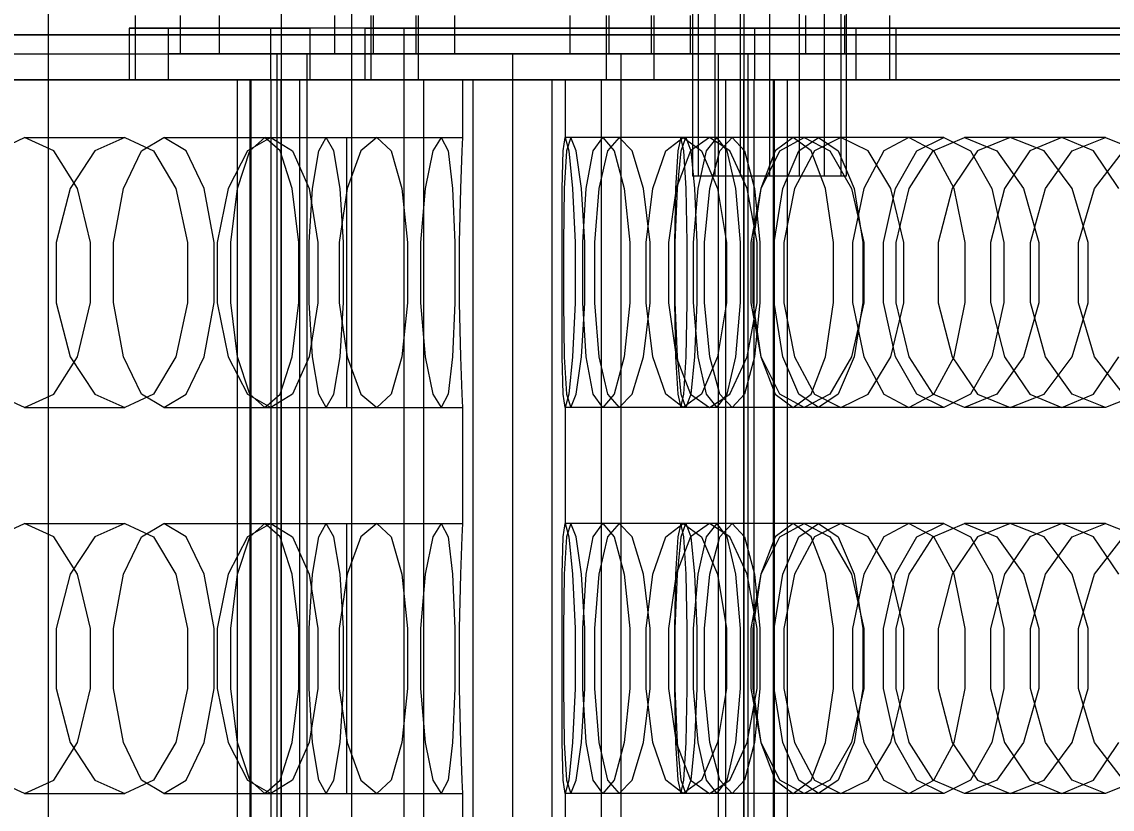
# Model space of a CAD drawing. Header units: millimetres. Extents: x -1970 to 59977, y -50268 to 6837.
# Drawn here: x 25651.9 to 25821.5, y -17913.4 to -17791 of the extents above; entities that cross this region are included whole.
import ezdxf

# ---------------------------------------------------------------- set-up
doc = ezdxf.new("R2010")
doc.units = ezdxf.units.MM
for name, color, linetype, lineweight in [('COTAS_P', 1, 'Continuous', 0), ('superior_briquetadora', 7, 'Continuous', 0), ('superior_C02', 7, 'Continuous', 0), ('superior_C02-briq', 7, 'Continuous', 0), ('superior_C05', 7, 'Continuous', 0)]:
    doc.layers.add(name, color=color, linetype=linetype, lineweight=lineweight)
doc.dimstyles.new('R19_100', dxfattribs={"dimtxt": 250, "dimasz": 150, "dimexe": 150, "dimexo": 80, "dimgap": 100, "dimtad": 1, "dimtih": 1, "dimtoh": 1, "dimdsep": 46, "dimcen": 0.09, "dimadec": 0, "dimazin": 0, "dimtfac": 1, "dimtdec": 4, "dimtofl": 0, "dimtmove": 0, "dimatfit": 3, "dimfxl": 1, "dimtolj": 1, "dimtzin": 0, "dimarcsym": 0})

# ---------------------------------------------------------------- blocks, each defined once
blk = doc.blocks.new('*D25')
at = {"layer": 'COTAS_P', "color": 0, "lineweight": -2, "transparency": 16777216}
for p, q in [((25128.19, -17920), (25128.19, -16950)), ((27628.19, -17920), (27628.19, -16950)), ((25278.19, -17100), (27478.19, -17100))]:
    blk.add_line(p, q, dxfattribs=at)
at = {"layer": 'COTAS_P', "color": 0, "transparency": 16777216}
for points in [[(25278.19, -17075), (25278.19, -17125), (25128.19, -17100)], [(27478.19, -17075), (27478.19, -17125), (27628.19, -17100)]]:
    blk.add_solid(points, dxfattribs=at)
at = {"layer": 'Defpoints', "color": 0, "transparency": 16777216}
for p in [(27628.19, -17100), (25128.19, -18000), (27628.19, -18000)]:
    blk.add_point(p, dxfattribs=at)

msp = doc.modelspace()

# ---------------------------------------------------------------- linework, layer by layer
at = {"layer": 'superior_briquetadora'}
for p, q in [((25756.187, -17715), (25756.187, -17815)), ((25757.1, -17715), (25757.1, -17815)), ((25759.701, -17715), (25759.701, -17815)), ((25763.594, -17715), (25763.594, -17815)), ((25768.187, -17715), (25768.187, -17815)), ((25772.779, -17715), (25772.779, -17815)), ((25776.672, -17715), (25776.672, -17815)), ((25779.273, -17715), (25779.273, -17815)), ((25780.187, -17815), (25780.187, -17715)), ((25669.542, -17792), (25669.542, -17790)), ((25676.542, -17796), (25676.542, -17790)), ((25682.542, -17790), (25682.542, -17796)), ((25700.542, -17796), (25700.542, -17790)), ((25706.187, -17792), (25706.187, -17790)), ((25706.542, -17790), (25706.542, -17796)), ((25713.187, -17796), (25713.187, -17790)), ((25713.542, -17790), (25713.542, -17792)), ((25719.187, -17790), (25719.187, -17796)), ((25737.187, -17796), (25737.187, -17790)), ((25742.831, -17792), (25742.831, -17790)), ((25743.187, -17790), (25743.187, -17796)), ((25749.831, -17796), (25749.831, -17790)), ((25750.187, -17790), (25750.187, -17792)), ((25755.831, -17790), (25755.831, -17796)), ((25773.831, -17796), (25773.831, -17790)), ((25779.831, -17790), (25779.831, -17796)), ((25786.831, -17790), (25786.831, -17792)), ((25668.561, -17792), (25690.547, -17792)), ((25674.689, -17792), (25668.561, -17792)), ((25668.561, -17792), (25668.561, -17800)), ((25713.542, -17792), (25669.542, -17792)), ((25669.542, -17800), (25669.542, -17792)), ((25696.676, -17792), (25674.689, -17792)), ((25674.689, -17800), (25674.689, -17792)), ((25690.547, -17792), (25696.676, -17792)), ((25690.547, -17792), (25690.547, -17800)), ((25696.676, -17792), (25696.676, -17800)), ((25705.205, -17792), (25890.537, -17792)), ((25711.334, -17792), (25705.205, -17792)), ((25705.205, -17792), (25705.205, -17800)), ((25750.187, -17792), (25706.187, -17792)), ((25706.187, -17800), (25706.187, -17792)), ((25896.665, -17792), (25711.334, -17792)), ((25711.334, -17800), (25711.334, -17792)), ((25713.542, -17792), (25713.542, -17800)), ((25786.831, -17792), (25742.831, -17792)), ((25742.831, -17800), (25742.831, -17792)), ((25750.187, -17792), (25750.187, -17800)), ((25765.826, -17792), (25759.697, -17792)), ((25759.697, -17792), (25781.684, -17792)), ((25759.697, -17792), (25759.697, -17800)), ((25787.813, -17792), (25765.826, -17792)), ((25765.826, -17792), (25765.826, -17800)), ((25781.684, -17792), (25787.813, -17792)), ((25781.684, -17800), (25781.684, -17792)), ((25786.831, -17792), (25786.831, -17800)), ((25787.813, -17792), (25787.813, -17800)), ((25928.187, -17793), (25528.187, -17793)), ((25531.187, -17793), (25925.187, -17793)), ((25613.187, -17796), (25843.187, -17796)), ((25613.187, -17796), (25696.187, -17796)), ((25711.334, -17796), (25674.689, -17796)), ((25674.689, -17796), (25691.542, -17796)), ((25674.689, -17800), (25674.689, -17796)), ((25682.542, -17796), (25676.542, -17796)), ((25691.542, -17796), (25728.187, -17796)), ((25691.542, -17796), (25691.542, -17800)), ((25696.187, -17796), (25760.187, -17796)), ((25696.187, -17796), (25696.187, -17800)), ((25706.542, -17796), (25700.542, -17796)), ((25901.808, -17796), (25711.334, -17796)), ((25711.334, -17796), (25728.187, -17796)), ((25711.334, -17800), (25711.334, -17796)), ((25719.187, -17796), (25713.187, -17796)), ((25728.187, -17796), (25932.802, -17796)), ((25728.187, -17796), (25728.187, -17800)), ((25764.831, -17796), (25728.187, -17796)), ((25728.187, -17796), (25745.04, -17796)), ((25743.187, -17796), (25737.187, -17796)), ((25745.04, -17796), (25781.684, -17796)), ((25745.04, -17796), (25745.04, -17800)), ((25755.831, -17796), (25749.831, -17796)), ((25760.187, -17796), (25843.187, -17796)), ((25760.187, -17796), (25760.187, -17800)), ((25781.684, -17796), (25764.831, -17796)), ((25764.831, -17796), (25764.831, -17800)), ((25779.831, -17796), (25773.831, -17796)), ((25781.684, -17800), (25781.684, -17796)), ((25692.187, -17800), (25609.187, -17800)), ((25843.187, -17800), (25613.187, -17800)), ((25613.187, -17800), (25696.187, -17800)), ((25650.131, -17800), (25661.067, -17800)), ((25661.067, -17800), (25671.149, -17800)), ((25690.547, -17800), (25668.561, -17800)), ((25668.561, -17800), (25674.689, -17800)), ((25713.542, -17800), (25669.542, -17800)), ((25671.149, -17800), (25680.35, -17800)), ((25674.689, -17800), (25711.334, -17800)), ((25691.542, -17800), (25674.689, -17800)), ((25674.689, -17800), (25696.676, -17800)), ((25680.35, -17800), (25688.648, -17800)), ((25685.413, -17800), (25722.058, -17800)), ((25685.413, -18160), (25685.413, -17800)), ((25685.413, -17800), (25691.542, -17800)), ((25687.395, -17800), (25714.398, -17800)), ((25687.395, -18160), (25687.395, -17800)), ((25687.395, -17800), (25695.055, -17800)), ((25687.545, -17800), (25711.334, -17800)), ((25687.545, -18160), (25687.545, -17800)), ((25687.545, -17800), (25690.609, -17800)), ((25688.648, -17800), (25696.02, -17800)), ((25696.676, -17800), (25690.547, -17800)), ((25714.398, -17800), (25690.609, -17800)), ((25690.609, -17800), (25690.609, -18160)), ((25728.187, -17800), (25691.542, -17800)), ((25691.542, -17800), (25691.542, -18160)), ((25692.187, -18160), (25692.187, -17800)), ((25692.187, -17800), (25696.187, -17800)), ((25722.058, -17800), (25695.055, -17800)), ((25695.055, -17800), (25695.055, -18160)), ((25696.02, -17800), (25702.448, -17800)), ((25696.187, -17800), (25696.187, -18160)), ((25760.187, -17800), (25696.187, -17800)), ((25702.448, -17800), (25707.915, -17800)), ((25890.537, -17800), (25705.205, -17800)), ((25705.205, -17800), (25711.334, -17800)), ((25750.187, -17800), (25706.187, -17800)), ((25707.915, -17800), (25712.407, -17800)), ((25711.334, -17800), (25901.808, -17800)), ((25711.334, -18160), (25711.334, -17800)), ((25711.334, -17800), (25714.398, -17800)), ((25728.187, -17800), (25711.334, -17800)), ((25711.334, -17800), (25896.665, -17800)), ((25712.407, -17800), (25715.913, -17800)), ((25714.398, -17800), (25909.371, -17800)), ((25714.398, -18160), (25714.398, -17800)), ((25714.398, -17800), (25722.058, -17800)), ((25904.872, -17800), (25714.398, -17800)), ((25715.913, -17800), (25718.424, -17800)), ((25718.424, -17800), (25719.933, -17800)), ((25719.933, -17800), (25720.437, -17800)), ((25720.437, -17800), (25720.437, -17809)), ((25722.058, -17800), (25926.674, -17800)), ((25722.058, -18160), (25722.058, -17800)), ((25722.058, -17800), (25728.187, -17800)), ((25917.032, -17800), (25722.058, -17800)), ((25932.802, -17800), (25728.187, -17800)), ((25728.187, -17800), (25728.187, -18160)), ((25728.187, -17800), (25764.831, -17800)), ((25734.315, -17800), (25728.187, -17800)), ((25745.04, -17800), (25728.187, -17800)), ((25770.96, -17800), (25734.315, -17800)), ((25734.315, -17800), (25734.315, -18160)), ((25734.315, -17800), (25761.318, -17800)), ((25741.975, -17800), (25734.315, -17800)), ((25736.472, -17800), (25735.937, -17800)), ((25735.937, -17800), (25736.409, -17800)), ((25736.409, -17800), (25737.887, -17800)), ((25736.409, -17800), (25736.409, -17809)), ((25738.012, -17800), (25736.472, -17800)), ((25737.887, -17800), (25740.366, -17800)), ((25740.554, -17800), (25738.012, -17800)), ((25740.366, -17800), (25743.841, -17800)), ((25744.091, -17800), (25740.554, -17800)), ((25768.978, -17800), (25741.975, -17800)), ((25741.975, -17800), (25741.975, -18160)), ((25741.975, -17800), (25765.764, -17800)), ((25745.04, -17800), (25741.975, -17800)), ((25786.831, -17800), (25742.831, -17800)), ((25743.841, -17800), (25748.303, -17800)), ((25748.614, -17800), (25744.091, -17800)), ((25768.829, -17800), (25745.04, -17800)), ((25745.04, -17800), (25745.04, -18160)), ((25781.684, -17800), (25745.04, -17800)), ((25748.303, -17800), (25753.74, -17800)), ((25754.112, -17800), (25748.614, -17800)), ((25753.74, -17800), (25760.138, -17800)), ((25760.569, -17800), (25754.112, -17800)), ((25781.684, -17800), (25759.697, -17800)), ((25759.697, -17800), (25765.826, -17800)), ((25760.138, -17800), (25767.481, -17800)), ((25843.187, -17800), (25760.187, -17800)), ((25760.187, -17800), (25760.187, -18160)), ((25764.187, -17800), (25760.187, -17800)), ((25767.971, -17800), (25760.569, -17800)), ((25761.318, -17800), (25761.318, -18160)), ((25768.978, -17800), (25761.318, -17800)), ((25764.187, -18160), (25764.187, -17800)), ((25764.187, -17800), (25847.187, -17800)), ((25764.831, -17800), (25764.831, -18160)), ((25770.96, -17800), (25764.831, -17800)), ((25764.831, -17800), (25781.684, -17800)), ((25765.764, -17800), (25765.764, -18160)), ((25768.829, -17800), (25765.764, -17800)), ((25765.826, -17800), (25787.813, -17800)), ((25767.481, -17800), (25775.75, -17800)), ((25776.297, -17800), (25767.971, -17800)), ((25768.829, -18160), (25768.829, -17800)), ((25768.978, -18160), (25768.978, -17800)), ((25770.96, -18160), (25770.96, -17800)), ((25775.75, -17800), (25784.923, -17800)), ((25785.526, -17800), (25776.297, -17800)), ((25787.813, -17800), (25781.684, -17800)), ((25784.923, -17800), (25794.978, -17800)), ((25795.635, -17800), (25785.526, -17800)), ((25794.978, -17800), (25805.888, -17800)), ((25806.597, -17800), (25795.635, -17800)), ((25805.888, -17800), (25817.625, -17800)), ((25818.385, -17800), (25806.597, -17800)), ((25817.625, -17800), (25830.159, -17800)), ((25830.969, -17800), (25818.385, -17800)), ((25647.741, -17811.08), (25652.297, -17809)), ((25652.297, -17809), (25667.885, -17809)), ((25656.852, -17811.08), (25652.297, -17809)), ((25667.885, -17809), (25663.237, -17811.08)), ((25667.885, -17809), (25672.35, -17811.08)), ((25670.462, -17811.08), (25673.948, -17809)), ((25673.948, -17809), (25690.578, -17809)), ((25677.435, -17811.08), (25673.948, -17809)), ((25690.578, -17809), (25686.993, -17811.08)), ((25687.326, -17811.08), (25689.684, -17809)), ((25689.684, -17809), (25707.071, -17809)), ((25692.043, -17811.08), (25689.684, -17809)), ((25690.578, -17809), (25693.968, -17811.08)), ((25698.046, -17811.08), (25699.235, -17809)), ((25699.235, -17809), (25717.081, -17809)), ((25700.424, -17811.08), (25699.235, -17809)), ((25702.437, -17809), (25720.437, -17809)), ((25702.437, -17811.08), (25702.437, -17809)), ((25707.071, -17809), (25704.61, -17811.08)), ((25707.071, -17809), (25709.327, -17811.08)), ((25717.081, -17809), (25715.786, -17811.08)), ((25717.081, -17809), (25718.165, -17811.08)), ((25720.437, -17809), (25720.331, -17811.08)), ((25736.068, -17811.08), (25736.409, -17809)), ((25754.387, -17809), (25736.409, -17809)), ((25736.409, -17809), (25736.962, -17811.08)), ((25737.249, -17809), (25736.609, -17811.08)), ((25755.188, -17809), (25737.249, -17809)), ((25738.099, -17811.08), (25737.249, -17809)), ((25740.746, -17811.08), (25742.273, -17809)), ((25759.982, -17809), (25742.273, -17809)), ((25742.273, -17809), (25744.008, -17811.08)), ((25744.777, -17809), (25742.957, -17811.08)), ((25762.371, -17809), (25744.777, -17809)), ((25746.804, -17811.08), (25744.777, -17809)), ((25752.053, -17811.08), (25754.74, -17809)), ((25754.387, -17809), (25753.94, -17811.08)), ((25754.834, -17811.08), (25754.387, -17809)), ((25754.444, -17811.08), (25755.188, -17809)), ((25771.877, -17809), (25754.74, -17809)), ((25754.74, -17809), (25757.628, -17811.08)), ((25755.188, -17809), (25755.933, -17811.08)), ((25758.866, -17809), (25755.896, -17811.08)), ((25759.982, -17809), (25758.351, -17811.08)), ((25775.814, -17809), (25758.866, -17809)), ((25762.035, -17811.08), (25758.866, -17809)), ((25761.613, -17811.08), (25759.982, -17809)), ((25760.448, -17811.08), (25762.371, -17809)), ((25762.371, -17809), (25764.295, -17811.08)), ((25771.877, -17809), (25769.09, -17811.08)), ((25769.796, -17811.08), (25773.597, -17809)), ((25774.664, -17811.08), (25771.877, -17809)), ((25772.744, -17811.08), (25775.814, -17809)), ((25789.869, -17809), (25773.597, -17809)), ((25773.597, -17809), (25777.589, -17811.08)), ((25779.274, -17809), (25775.205, -17811.08)), ((25775.814, -17809), (25778.883, -17811.08)), ((25795.285, -17809), (25779.274, -17809)), ((25783.532, -17811.08), (25779.274, -17809)), ((25789.869, -17809), (25785.973, -17811.08)), ((25793.764, -17811.08), (25789.869, -17809)), ((25791.122, -17811.08), (25795.285, -17809)), ((25793.672, -17811.08), (25798.521, -17809)), ((25795.285, -17809), (25799.448, -17811.08)), ((25813.649, -17809), (25798.521, -17809)), ((25798.521, -17809), (25803.548, -17811.08)), ((25805.652, -17809), (25800.553, -17811.08)), ((25820.453, -17809), (25805.652, -17809)), ((25810.925, -17811.08), (25805.652, -17809)), ((25813.649, -17809), (25808.711, -17811.08)), ((25818.586, -17811.08), (25813.649, -17809)), ((25815.267, -17811.08), (25820.453, -17809)), ((25820.453, -17809), (25825.638, -17811.08)), ((25660.506, -17816.907), (25656.852, -17811.08)), ((25663.237, -17811.08), (25659.378, -17816.906)), ((25667.665, -17816.907), (25670.462, -17811.08)), ((25672.35, -17811.08), (25675.797, -17816.906)), ((25680.232, -17816.907), (25677.435, -17811.08)), ((25686.993, -17811.08), (25683.978, -17816.906)), ((25685.435, -17816.907), (25687.326, -17811.08)), ((25693.934, -17816.907), (25692.043, -17811.08)), ((25693.968, -17811.08), (25696.544, -17816.906)), ((25697.092, -17816.907), (25698.046, -17811.08)), ((25701.378, -17816.907), (25700.424, -17811.08)), ((25702.437, -17816.907), (25702.437, -17811.08)), ((25704.61, -17811.08), (25702.49, -17816.906)), ((25709.327, -17811.08), (25710.988, -17816.906)), ((25715.786, -17811.08), (25714.597, -17816.906)), ((25718.165, -17811.08), (25718.883, -17816.906)), ((25720.331, -17811.08), (25720.093, -17816.906)), ((25735.947, -17816.906), (25736.068, -17811.08)), ((25736.609, -17811.08), (25736.249, -17816.906)), ((25736.962, -17811.08), (25737.558, -17816.906)), ((25738.933, -17816.906), (25738.099, -17811.08)), ((25739.672, -17816.906), (25740.746, -17811.08)), ((25742.957, -17811.08), (25741.647, -17816.906)), ((25744.008, -17811.08), (25745.55, -17816.906)), ((25748.579, -17816.906), (25746.804, -17811.08)), ((25750.045, -17816.906), (25752.053, -17811.08)), ((25753.94, -17811.08), (25753.582, -17816.907)), ((25755.896, -17811.08), (25753.658, -17816.906)), ((25753.847, -17816.907), (25754.444, -17811.08)), ((25755.193, -17816.907), (25754.834, -17811.08)), ((25755.933, -17811.08), (25756.53, -17816.907)), ((25758.351, -17811.08), (25757.043, -17816.907)), ((25757.628, -17811.08), (25760.09, -17816.906)), ((25758.905, -17816.907), (25760.448, -17811.08)), ((25762.921, -17816.907), (25761.613, -17811.08)), ((25764.721, -17816.906), (25762.035, -17811.08)), ((25764.295, -17811.08), (25765.838, -17816.907)), ((25769.09, -17811.08), (25766.855, -17816.907)), ((25766.888, -17816.906), (25769.796, -17811.08)), ((25770.282, -17816.907), (25772.744, -17811.08)), ((25775.205, -17811.08), (25772.078, -17816.906)), ((25776.9, -17816.907), (25774.664, -17811.08)), ((25777.589, -17811.08), (25780.927, -17816.906)), ((25778.883, -17811.08), (25781.345, -17816.907)), ((25785.973, -17811.08), (25782.849, -17816.907)), ((25787.081, -17816.906), (25783.532, -17811.08)), ((25787.784, -17816.907), (25791.122, -17811.08)), ((25789.913, -17816.906), (25793.672, -17811.08)), ((25796.888, -17816.907), (25793.764, -17811.08)), ((25800.553, -17811.08), (25796.591, -17816.906)), ((25799.448, -17811.08), (25802.787, -17816.907)), ((25803.548, -17811.08), (25807.707, -17816.906)), ((25808.711, -17811.08), (25804.752, -17816.907)), ((25815.278, -17816.906), (25810.925, -17811.08)), ((25811.109, -17816.907), (25815.267, -17811.08)), ((25822.546, -17816.907), (25818.586, -17811.08)), ((25818.726, -17816.906), (25823.271, -17811.08)), ((25757.1, -17815), (25756.187, -17815)), ((25759.701, -17815), (25757.1, -17815)), ((25763.594, -17815), (25759.701, -17815)), ((25768.187, -17815), (25763.594, -17815)), ((25772.779, -17815), (25768.187, -17815)), ((25776.672, -17815), (25772.779, -17815)), ((25779.273, -17815), (25776.672, -17815)), ((25780.187, -17815), (25779.273, -17815)), ((25659.378, -17816.906), (25657.185, -17825.326)), ((25662.533, -17825.327), (25660.506, -17816.907)), ((25666.114, -17825.327), (25667.665, -17816.907)), ((25675.797, -17816.906), (25677.659, -17825.326)), ((25681.783, -17825.327), (25680.232, -17816.907)), ((25683.978, -17816.906), (25682.25, -17825.326)), ((25684.385, -17825.327), (25685.435, -17816.907)), ((25694.983, -17825.327), (25693.934, -17816.907)), ((25696.544, -17816.906), (25697.919, -17825.326)), ((25696.562, -17825.327), (25697.092, -17816.907)), ((25702.49, -17816.906), (25701.256, -17825.326)), ((25701.907, -17825.327), (25701.378, -17816.907)), ((25702.437, -17825.327), (25702.437, -17816.907)), ((25710.988, -17816.906), (25711.853, -17825.326)), ((25714.597, -17816.906), (25713.878, -17825.326)), ((25718.883, -17816.906), (25719.223, -17825.326)), ((25720.093, -17816.906), (25719.902, -17825.326)), ((25735.938, -17825.326), (25735.947, -17816.906)), ((25736.249, -17816.906), (25736.108, -17825.326)), ((25737.558, -17816.906), (25737.948, -17825.326)), ((25739.455, -17825.326), (25738.933, -17816.906)), ((25739.134, -17825.326), (25739.672, -17816.906)), ((25741.647, -17816.906), (25740.978, -17825.326)), ((25745.55, -17816.906), (25746.464, -17825.326)), ((25749.622, -17825.326), (25748.579, -17816.906)), ((25748.986, -17825.326), (25750.045, -17816.906)), ((25753.658, -17816.906), (25752.472, -17825.326)), ((25753.582, -17816.907), (25753.383, -17825.327)), ((25753.515, -17825.327), (25753.847, -17816.907)), ((25755.392, -17825.327), (25755.193, -17816.907)), ((25757.043, -17816.907), (25756.317, -17825.327)), ((25756.53, -17816.907), (25756.861, -17825.327)), ((25758.049, -17825.327), (25758.905, -17816.907)), ((25760.09, -17816.906), (25761.512, -17825.326)), ((25763.647, -17825.327), (25762.921, -17816.907)), ((25766.267, -17825.326), (25764.721, -17816.906)), ((25765.327, -17825.326), (25766.888, -17816.906)), ((25766.855, -17816.907), (25765.614, -17825.327)), ((25765.838, -17816.907), (25766.694, -17825.327)), ((25768.916, -17825.327), (25770.282, -17816.907)), ((25772.078, -17816.906), (25770.395, -17825.326)), ((25778.14, -17825.327), (25776.9, -17816.907)), ((25780.927, -17816.906), (25782.834, -17825.326)), ((25782.849, -17816.907), (25781.115, -17825.327)), ((25781.345, -17816.907), (25782.711, -17825.327)), ((25785.931, -17825.327), (25787.784, -17816.907)), ((25789.104, -17825.326), (25787.081, -17816.906)), ((25787.876, -17825.326), (25789.913, -17816.906)), ((25796.591, -17816.906), (25794.44, -17825.326)), ((25798.622, -17825.327), (25796.888, -17816.907)), ((25804.752, -17816.907), (25802.554, -17825.327)), ((25802.787, -17816.907), (25804.64, -17825.327)), ((25807.707, -17816.906), (25810.064, -17825.326)), ((25808.801, -17825.327), (25811.109, -17816.907)), ((25817.743, -17825.326), (25815.278, -17816.906)), ((25816.248, -17825.326), (25818.726, -17816.906)), ((25657.185, -17825.326), (25657.185, -17834.674)), ((25662.533, -17834.673), (25662.533, -17825.327)), ((25666.114, -17834.673), (25666.114, -17825.327)), ((25677.659, -17825.326), (25677.659, -17834.674)), ((25681.783, -17834.673), (25681.783, -17825.327)), ((25682.25, -17825.326), (25682.25, -17834.674)), ((25684.385, -17834.673), (25684.385, -17825.327)), ((25694.983, -17834.673), (25694.983, -17825.327)), ((25696.562, -17834.673), (25696.562, -17825.327)), ((25697.919, -17825.326), (25697.919, -17834.674)), ((25701.256, -17825.326), (25701.256, -17834.674)), ((25701.907, -17834.673), (25701.907, -17825.327)), ((25702.437, -17834.673), (25702.437, -17825.327)), ((25711.853, -17825.326), (25711.853, -17834.674)), ((25713.878, -17825.326), (25713.878, -17834.674)), ((25719.223, -17825.326), (25719.223, -17834.674)), ((25719.902, -17825.326), (25719.902, -17834.674)), ((25735.938, -17834.674), (25735.938, -17825.326)), ((25736.108, -17825.326), (25736.108, -17834.674)), ((25737.948, -17825.326), (25737.948, -17834.674)), ((25739.134, -17834.674), (25739.134, -17825.326)), ((25739.455, -17834.674), (25739.455, -17825.326)), ((25740.978, -17825.326), (25740.978, -17834.674)), ((25746.464, -17825.326), (25746.464, -17834.674)), ((25748.986, -17834.674), (25748.986, -17825.326)), ((25749.622, -17834.674), (25749.622, -17825.326)), ((25752.472, -17825.326), (25752.472, -17834.674)), ((25753.383, -17825.327), (25753.383, -17834.673)), ((25753.515, -17834.673), (25753.515, -17825.327)), ((25755.392, -17834.673), (25755.392, -17825.327)), ((25756.317, -17825.327), (25756.317, -17834.673)), ((25756.861, -17825.327), (25756.861, -17834.673)), ((25758.049, -17834.673), (25758.049, -17825.327)), ((25761.512, -17825.326), (25761.512, -17834.674)), ((25763.647, -17834.673), (25763.647, -17825.327)), ((25765.327, -17834.674), (25765.327, -17825.326)), ((25765.614, -17825.327), (25765.614, -17834.673)), ((25766.267, -17834.674), (25766.267, -17825.326)), ((25766.694, -17825.327), (25766.694, -17834.673)), ((25768.916, -17834.673), (25768.916, -17825.327)), ((25770.395, -17825.326), (25770.395, -17834.674)), ((25778.14, -17834.673), (25778.14, -17825.327)), ((25781.115, -17825.327), (25781.115, -17834.673)), ((25782.711, -17825.327), (25782.711, -17834.673)), ((25782.834, -17825.326), (25782.834, -17834.674)), ((25785.931, -17834.673), (25785.931, -17825.327)), ((25787.876, -17834.674), (25787.876, -17825.326)), ((25789.104, -17834.674), (25789.104, -17825.326)), ((25794.44, -17825.326), (25794.44, -17834.674)), ((25798.622, -17834.673), (25798.622, -17825.327)), ((25802.554, -17825.327), (25802.554, -17834.673)), ((25804.64, -17825.327), (25804.64, -17834.673)), ((25808.801, -17834.673), (25808.801, -17825.327)), ((25810.064, -17825.326), (25810.064, -17834.674)), ((25816.248, -17834.674), (25816.248, -17825.326)), ((25817.743, -17834.674), (25817.743, -17825.326)), ((25657.185, -17834.674), (25659.378, -17843.094)), ((25660.506, -17843.093), (25662.533, -17834.673)), ((25667.665, -17843.093), (25666.114, -17834.673)), ((25677.659, -17834.674), (25675.797, -17843.094)), ((25680.232, -17843.093), (25681.783, -17834.673)), ((25682.25, -17834.674), (25683.978, -17843.094)), ((25685.435, -17843.093), (25684.385, -17834.673)), ((25693.934, -17843.093), (25694.983, -17834.673)), ((25697.919, -17834.674), (25696.544, -17843.094)), ((25697.092, -17843.093), (25696.562, -17834.673)), ((25701.256, -17834.674), (25702.49, -17843.094)), ((25701.378, -17843.093), (25701.907, -17834.673)), ((25702.437, -17843.093), (25702.437, -17834.673)), ((25711.853, -17834.674), (25710.988, -17843.094)), ((25713.878, -17834.674), (25714.597, -17843.094)), ((25719.223, -17834.674), (25718.883, -17843.094)), ((25719.902, -17834.674), (25720.093, -17843.094)), ((25735.947, -17843.094), (25735.938, -17834.674)), ((25736.108, -17834.674), (25736.249, -17843.094)), ((25737.948, -17834.674), (25737.558, -17843.094)), ((25738.933, -17843.094), (25739.455, -17834.674)), ((25739.672, -17843.094), (25739.134, -17834.674)), ((25740.978, -17834.674), (25741.647, -17843.094)), ((25746.464, -17834.674), (25745.55, -17843.094)), ((25748.579, -17843.094), (25749.622, -17834.674)), ((25750.045, -17843.094), (25748.986, -17834.674)), ((25752.472, -17834.674), (25753.658, -17843.094)), ((25753.383, -17834.673), (25753.582, -17843.093)), ((25753.847, -17843.093), (25753.515, -17834.673)), ((25755.193, -17843.093), (25755.392, -17834.673)), ((25756.317, -17834.673), (25757.043, -17843.093)), ((25756.861, -17834.673), (25756.53, -17843.093)), ((25758.905, -17843.093), (25758.049, -17834.673)), ((25761.512, -17834.674), (25760.09, -17843.094)), ((25762.921, -17843.093), (25763.647, -17834.673)), ((25764.721, -17843.094), (25766.267, -17834.674)), ((25766.888, -17843.094), (25765.327, -17834.674)), ((25765.614, -17834.673), (25766.855, -17843.093)), ((25766.694, -17834.673), (25765.838, -17843.093)), ((25770.282, -17843.093), (25768.916, -17834.673)), ((25770.395, -17834.674), (25772.078, -17843.094)), ((25776.9, -17843.093), (25778.14, -17834.673)), ((25782.834, -17834.674), (25780.927, -17843.094)), ((25781.115, -17834.673), (25782.849, -17843.093)), ((25782.711, -17834.673), (25781.345, -17843.093)), ((25787.784, -17843.093), (25785.931, -17834.673)), ((25787.081, -17843.094), (25789.104, -17834.674)), ((25789.913, -17843.094), (25787.876, -17834.674)), ((25794.44, -17834.674), (25796.591, -17843.094)), ((25796.888, -17843.093), (25798.622, -17834.673)), ((25802.554, -17834.673), (25804.752, -17843.093)), ((25804.64, -17834.673), (25802.787, -17843.093)), ((25810.064, -17834.674), (25807.707, -17843.094)), ((25811.109, -17843.093), (25808.801, -17834.673)), ((25815.278, -17843.094), (25817.743, -17834.674)), ((25818.726, -17843.094), (25816.248, -17834.674)), ((25656.852, -17848.92), (25660.506, -17843.093)), ((25659.378, -17843.094), (25663.237, -17848.92)), ((25670.462, -17848.92), (25667.665, -17843.093)), ((25675.797, -17843.094), (25672.35, -17848.92)), ((25677.435, -17848.92), (25680.232, -17843.093)), ((25683.978, -17843.094), (25686.993, -17848.92)), ((25687.326, -17848.92), (25685.435, -17843.093)), ((25692.043, -17848.92), (25693.934, -17843.093)), ((25696.544, -17843.094), (25693.968, -17848.92)), ((25698.046, -17848.92), (25697.092, -17843.093)), ((25700.424, -17848.92), (25701.378, -17843.093)), ((25702.437, -17848.92), (25702.437, -17843.093)), ((25702.49, -17843.094), (25704.61, -17848.92)), ((25710.988, -17843.094), (25709.327, -17848.92)), ((25714.597, -17843.094), (25715.786, -17848.92)), ((25718.883, -17843.094), (25718.165, -17848.92)), ((25720.093, -17843.094), (25720.331, -17848.92)), ((25736.068, -17848.92), (25735.947, -17843.094)), ((25736.249, -17843.094), (25736.609, -17848.92)), ((25737.558, -17843.094), (25736.962, -17848.92)), ((25738.099, -17848.92), (25738.933, -17843.094)), ((25740.746, -17848.92), (25739.672, -17843.094)), ((25741.647, -17843.094), (25742.957, -17848.92)), ((25745.55, -17843.094), (25744.008, -17848.92)), ((25746.804, -17848.92), (25748.579, -17843.094)), ((25752.053, -17848.92), (25750.045, -17843.094)), ((25753.582, -17843.093), (25753.94, -17848.92)), ((25753.658, -17843.094), (25755.896, -17848.92)), ((25754.444, -17848.92), (25753.847, -17843.093)), ((25754.834, -17848.92), (25755.193, -17843.093)), ((25756.53, -17843.093), (25755.933, -17848.92)), ((25757.043, -17843.093), (25758.351, -17848.92)), ((25760.09, -17843.094), (25757.628, -17848.92)), ((25760.448, -17848.92), (25758.905, -17843.093)), ((25761.613, -17848.92), (25762.921, -17843.093)), ((25762.035, -17848.92), (25764.721, -17843.094)), ((25765.838, -17843.093), (25764.295, -17848.92)), ((25766.855, -17843.093), (25769.09, -17848.92)), ((25769.796, -17848.92), (25766.888, -17843.094)), ((25772.744, -17848.92), (25770.282, -17843.093)), ((25772.078, -17843.094), (25775.205, -17848.92)), ((25774.664, -17848.92), (25776.9, -17843.093)), ((25780.927, -17843.094), (25777.589, -17848.92)), ((25781.345, -17843.093), (25778.883, -17848.92)), ((25782.849, -17843.093), (25785.973, -17848.92)), ((25783.532, -17848.92), (25787.081, -17843.094)), ((25791.122, -17848.92), (25787.784, -17843.093)), ((25793.672, -17848.92), (25789.913, -17843.094)), ((25793.764, -17848.92), (25796.888, -17843.093)), ((25796.591, -17843.094), (25800.553, -17848.92)), ((25802.787, -17843.093), (25799.448, -17848.92)), ((25807.707, -17843.094), (25803.548, -17848.92)), ((25804.752, -17843.093), (25808.711, -17848.92)), ((25810.925, -17848.92), (25815.278, -17843.094)), ((25815.267, -17848.92), (25811.109, -17843.093)), ((25818.586, -17848.92), (25822.546, -17843.093)), ((25823.271, -17848.92), (25818.726, -17843.094)), ((25652.297, -17851), (25647.741, -17848.92)), ((25652.297, -17851), (25656.852, -17848.92)), ((25663.237, -17848.92), (25667.885, -17851)), ((25672.35, -17848.92), (25667.885, -17851)), ((25673.948, -17851), (25670.462, -17848.92)), ((25673.948, -17851), (25677.435, -17848.92)), ((25686.993, -17848.92), (25690.578, -17851)), ((25689.684, -17851), (25687.326, -17848.92)), ((25689.684, -17851), (25692.043, -17848.92)), ((25693.968, -17848.92), (25690.578, -17851)), ((25699.235, -17851), (25698.046, -17848.92)), ((25699.235, -17851), (25700.424, -17848.92)), ((25702.437, -17851), (25702.437, -17848.92)), ((25704.61, -17848.92), (25707.071, -17851)), ((25709.327, -17848.92), (25707.071, -17851)), ((25715.786, -17848.92), (25717.081, -17851)), ((25718.165, -17848.92), (25717.081, -17851)), ((25720.331, -17848.92), (25720.437, -17851)), ((25736.409, -17851), (25736.068, -17848.92)), ((25736.962, -17848.92), (25736.409, -17851)), ((25736.609, -17848.92), (25737.249, -17851)), ((25737.249, -17851), (25738.099, -17848.92)), ((25742.273, -17851), (25740.746, -17848.92)), ((25744.008, -17848.92), (25742.273, -17851)), ((25742.957, -17848.92), (25744.777, -17851)), ((25744.777, -17851), (25746.804, -17848.92)), ((25754.74, -17851), (25752.053, -17848.92)), ((25753.94, -17848.92), (25754.387, -17851)), ((25754.387, -17851), (25754.834, -17848.92)), ((25755.188, -17851), (25754.444, -17848.92)), ((25757.628, -17848.92), (25754.74, -17851)), ((25755.933, -17848.92), (25755.188, -17851)), ((25755.896, -17848.92), (25758.866, -17851)), ((25758.351, -17848.92), (25759.982, -17851)), ((25758.866, -17851), (25762.035, -17848.92)), ((25759.982, -17851), (25761.613, -17848.92)), ((25762.371, -17851), (25760.448, -17848.92)), ((25764.295, -17848.92), (25762.371, -17851)), ((25769.09, -17848.92), (25771.877, -17851)), ((25773.597, -17851), (25769.796, -17848.92)), ((25771.877, -17851), (25774.664, -17848.92)), ((25775.814, -17851), (25772.744, -17848.92)), ((25777.589, -17848.92), (25773.597, -17851)), ((25775.205, -17848.92), (25779.274, -17851)), ((25778.883, -17848.92), (25775.814, -17851)), ((25779.274, -17851), (25783.532, -17848.92)), ((25785.973, -17848.92), (25789.869, -17851)), ((25789.869, -17851), (25793.764, -17848.92)), ((25795.285, -17851), (25791.122, -17848.92)), ((25798.521, -17851), (25793.672, -17848.92)), ((25799.448, -17848.92), (25795.285, -17851)), ((25803.548, -17848.92), (25798.521, -17851)), ((25800.553, -17848.92), (25805.652, -17851)), ((25805.652, -17851), (25810.925, -17848.92)), ((25808.711, -17848.92), (25813.649, -17851)), ((25813.649, -17851), (25818.586, -17848.92)), ((25820.453, -17851), (25815.267, -17848.92)), ((25825.638, -17848.92), (25820.453, -17851)), ((25652.297, -17851), (25667.885, -17851)), ((25673.948, -17851), (25690.578, -17851)), ((25689.684, -17851), (25707.071, -17851)), ((25699.235, -17851), (25717.081, -17851)), ((25702.437, -17851), (25720.437, -17851)), ((25720.437, -17851), (25720.437, -17869)), ((25754.387, -17851), (25736.409, -17851)), ((25736.409, -17851), (25736.409, -17869)), ((25755.188, -17851), (25737.249, -17851)), ((25759.982, -17851), (25742.273, -17851)), ((25762.371, -17851), (25744.777, -17851)), ((25771.877, -17851), (25754.74, -17851)), ((25775.814, -17851), (25758.866, -17851)), ((25789.869, -17851), (25773.597, -17851)), ((25795.285, -17851), (25779.274, -17851)), ((25813.649, -17851), (25798.521, -17851)), ((25820.453, -17851), (25805.652, -17851)), ((25647.741, -17871.08), (25652.297, -17869)), ((25652.297, -17869), (25667.885, -17869)), ((25656.852, -17871.08), (25652.297, -17869)), ((25667.885, -17869), (25663.237, -17871.08)), ((25667.885, -17869), (25672.35, -17871.08)), ((25670.462, -17871.08), (25673.948, -17869)), ((25673.948, -17869), (25690.578, -17869)), ((25677.435, -17871.08), (25673.948, -17869)), ((25690.578, -17869), (25686.993, -17871.08)), ((25687.326, -17871.08), (25689.684, -17869)), ((25689.684, -17869), (25707.071, -17869)), ((25692.043, -17871.08), (25689.684, -17869)), ((25690.578, -17869), (25693.968, -17871.08)), ((25698.046, -17871.08), (25699.235, -17869)), ((25699.235, -17869), (25717.081, -17869)), ((25700.424, -17871.08), (25699.235, -17869)), ((25702.437, -17869), (25720.437, -17869)), ((25702.437, -17871.08), (25702.437, -17869)), ((25707.071, -17869), (25704.61, -17871.08)), ((25707.071, -17869), (25709.327, -17871.08)), ((25717.081, -17869), (25715.786, -17871.08)), ((25717.081, -17869), (25718.165, -17871.08)), ((25720.437, -17869), (25720.331, -17871.08)), ((25736.068, -17871.08), (25736.409, -17869)), ((25754.387, -17869), (25736.409, -17869)), ((25736.409, -17869), (25736.962, -17871.08)), ((25737.249, -17869), (25736.609, -17871.08)), ((25755.188, -17869), (25737.249, -17869)), ((25738.099, -17871.08), (25737.249, -17869)), ((25740.746, -17871.08), (25742.273, -17869)), ((25759.982, -17869), (25742.273, -17869)), ((25742.273, -17869), (25744.008, -17871.08)), ((25744.777, -17869), (25742.957, -17871.08)), ((25762.371, -17869), (25744.777, -17869)), ((25746.804, -17871.08), (25744.777, -17869)), ((25752.053, -17871.08), (25754.74, -17869)), ((25754.387, -17869), (25753.94, -17871.08)), ((25754.834, -17871.08), (25754.387, -17869)), ((25754.444, -17871.08), (25755.188, -17869)), ((25771.877, -17869), (25754.74, -17869)), ((25754.74, -17869), (25757.628, -17871.08)), ((25755.188, -17869), (25755.933, -17871.08)), ((25758.866, -17869), (25755.896, -17871.08)), ((25759.982, -17869), (25758.351, -17871.08)), ((25775.814, -17869), (25758.866, -17869)), ((25762.035, -17871.08), (25758.866, -17869)), ((25761.613, -17871.08), (25759.982, -17869)), ((25760.448, -17871.08), (25762.371, -17869)), ((25762.371, -17869), (25764.295, -17871.08)), ((25771.877, -17869), (25769.09, -17871.08)), ((25769.796, -17871.08), (25773.597, -17869)), ((25774.664, -17871.08), (25771.877, -17869)), ((25772.744, -17871.08), (25775.814, -17869)), ((25789.869, -17869), (25773.597, -17869)), ((25773.597, -17869), (25777.589, -17871.08)), ((25779.274, -17869), (25775.205, -17871.08)), ((25775.814, -17869), (25778.883, -17871.08)), ((25795.285, -17869), (25779.274, -17869)), ((25783.532, -17871.08), (25779.274, -17869)), ((25789.869, -17869), (25785.973, -17871.08)), ((25793.764, -17871.08), (25789.869, -17869)), ((25791.122, -17871.08), (25795.285, -17869)), ((25793.672, -17871.08), (25798.521, -17869)), ((25795.285, -17869), (25799.448, -17871.08)), ((25813.649, -17869), (25798.521, -17869)), ((25798.521, -17869), (25803.548, -17871.08)), ((25805.652, -17869), (25800.553, -17871.08)), ((25820.453, -17869), (25805.652, -17869)), ((25810.925, -17871.08), (25805.652, -17869)), ((25813.649, -17869), (25808.711, -17871.08)), ((25818.586, -17871.08), (25813.649, -17869)), ((25815.267, -17871.08), (25820.453, -17869)), ((25820.453, -17869), (25825.638, -17871.08)), ((25660.506, -17876.907), (25656.852, -17871.08)), ((25663.237, -17871.08), (25659.378, -17876.906)), ((25667.665, -17876.907), (25670.462, -17871.08)), ((25672.35, -17871.08), (25675.797, -17876.906)), ((25680.232, -17876.907), (25677.435, -17871.08)), ((25686.993, -17871.08), (25683.978, -17876.906)), ((25685.435, -17876.907), (25687.326, -17871.08)), ((25693.934, -17876.907), (25692.043, -17871.08)), ((25693.968, -17871.08), (25696.544, -17876.906)), ((25697.092, -17876.907), (25698.046, -17871.08)), ((25701.378, -17876.907), (25700.424, -17871.08)), ((25702.437, -17876.907), (25702.437, -17871.08)), ((25704.61, -17871.08), (25702.49, -17876.906)), ((25709.327, -17871.08), (25710.988, -17876.906)), ((25715.786, -17871.08), (25714.597, -17876.906)), ((25718.165, -17871.08), (25718.883, -17876.906)), ((25720.331, -17871.08), (25720.093, -17876.906)), ((25735.947, -17876.906), (25736.068, -17871.08)), ((25736.609, -17871.08), (25736.249, -17876.906)), ((25736.962, -17871.08), (25737.558, -17876.906)), ((25738.933, -17876.906), (25738.099, -17871.08)), ((25739.672, -17876.906), (25740.746, -17871.08)), ((25742.957, -17871.08), (25741.647, -17876.906)), ((25744.008, -17871.08), (25745.55, -17876.906)), ((25748.579, -17876.906), (25746.804, -17871.08)), ((25750.045, -17876.906), (25752.053, -17871.08)), ((25753.94, -17871.08), (25753.582, -17876.907)), ((25755.896, -17871.08), (25753.658, -17876.906)), ((25753.847, -17876.907), (25754.444, -17871.08)), ((25755.193, -17876.907), (25754.834, -17871.08)), ((25755.933, -17871.08), (25756.53, -17876.907)), ((25758.351, -17871.08), (25757.043, -17876.907)), ((25757.628, -17871.08), (25760.09, -17876.906)), ((25758.905, -17876.907), (25760.448, -17871.08)), ((25762.921, -17876.907), (25761.613, -17871.08)), ((25764.721, -17876.906), (25762.035, -17871.08)), ((25764.295, -17871.08), (25765.838, -17876.907)), ((25769.09, -17871.08), (25766.855, -17876.907)), ((25766.888, -17876.906), (25769.796, -17871.08)), ((25770.282, -17876.907), (25772.744, -17871.08)), ((25775.205, -17871.08), (25772.078, -17876.906)), ((25776.9, -17876.907), (25774.664, -17871.08)), ((25777.589, -17871.08), (25780.927, -17876.906)), ((25778.883, -17871.08), (25781.345, -17876.907)), ((25785.973, -17871.08), (25782.849, -17876.907)), ((25787.081, -17876.906), (25783.532, -17871.08)), ((25787.784, -17876.907), (25791.122, -17871.08)), ((25789.913, -17876.906), (25793.672, -17871.08)), ((25796.888, -17876.907), (25793.764, -17871.08)), ((25800.553, -17871.08), (25796.591, -17876.906)), ((25799.448, -17871.08), (25802.787, -17876.907)), ((25803.548, -17871.08), (25807.707, -17876.906)), ((25808.711, -17871.08), (25804.752, -17876.907)), ((25815.278, -17876.906), (25810.925, -17871.08)), ((25811.109, -17876.907), (25815.267, -17871.08)), ((25822.546, -17876.907), (25818.586, -17871.08)), ((25818.726, -17876.906), (25823.271, -17871.08)), ((25659.378, -17876.906), (25657.185, -17885.326)), ((25662.533, -17885.327), (25660.506, -17876.907)), ((25666.114, -17885.327), (25667.665, -17876.907)), ((25675.797, -17876.906), (25677.659, -17885.326)), ((25681.783, -17885.327), (25680.232, -17876.907)), ((25683.978, -17876.906), (25682.25, -17885.326)), ((25684.385, -17885.327), (25685.435, -17876.907)), ((25694.983, -17885.327), (25693.934, -17876.907)), ((25696.544, -17876.906), (25697.919, -17885.326)), ((25696.562, -17885.327), (25697.092, -17876.907)), ((25702.49, -17876.906), (25701.256, -17885.326)), ((25701.907, -17885.327), (25701.378, -17876.907)), ((25702.437, -17885.327), (25702.437, -17876.907)), ((25710.988, -17876.906), (25711.853, -17885.326)), ((25714.597, -17876.906), (25713.878, -17885.326)), ((25718.883, -17876.906), (25719.223, -17885.326)), ((25720.093, -17876.906), (25719.902, -17885.326)), ((25735.938, -17885.326), (25735.947, -17876.906)), ((25736.249, -17876.906), (25736.108, -17885.326)), ((25737.558, -17876.906), (25737.948, -17885.326)), ((25739.455, -17885.326), (25738.933, -17876.906)), ((25739.134, -17885.326), (25739.672, -17876.906)), ((25741.647, -17876.906), (25740.978, -17885.326)), ((25745.55, -17876.906), (25746.464, -17885.326)), ((25749.622, -17885.326), (25748.579, -17876.906)), ((25748.986, -17885.326), (25750.045, -17876.906)), ((25753.658, -17876.906), (25752.472, -17885.326)), ((25753.582, -17876.907), (25753.383, -17885.327)), ((25753.515, -17885.327), (25753.847, -17876.907)), ((25755.392, -17885.327), (25755.193, -17876.907)), ((25757.043, -17876.907), (25756.317, -17885.327)), ((25756.53, -17876.907), (25756.861, -17885.327)), ((25758.049, -17885.327), (25758.905, -17876.907)), ((25760.09, -17876.906), (25761.512, -17885.326)), ((25763.647, -17885.327), (25762.921, -17876.907)), ((25766.267, -17885.326), (25764.721, -17876.906)), ((25765.327, -17885.326), (25766.888, -17876.906)), ((25766.855, -17876.907), (25765.614, -17885.327)), ((25765.838, -17876.907), (25766.694, -17885.327)), ((25768.916, -17885.327), (25770.282, -17876.907)), ((25772.078, -17876.906), (25770.395, -17885.326)), ((25778.14, -17885.327), (25776.9, -17876.907)), ((25780.927, -17876.906), (25782.834, -17885.326)), ((25782.849, -17876.907), (25781.115, -17885.327)), ((25781.345, -17876.907), (25782.711, -17885.327)), ((25785.931, -17885.327), (25787.784, -17876.907)), ((25789.104, -17885.326), (25787.081, -17876.906)), ((25787.876, -17885.326), (25789.913, -17876.906)), ((25796.591, -17876.906), (25794.44, -17885.326)), ((25798.622, -17885.327), (25796.888, -17876.907)), ((25804.752, -17876.907), (25802.554, -17885.327)), ((25802.787, -17876.907), (25804.64, -17885.327)), ((25807.707, -17876.906), (25810.064, -17885.326)), ((25808.801, -17885.327), (25811.109, -17876.907)), ((25817.743, -17885.326), (25815.278, -17876.906)), ((25816.248, -17885.326), (25818.726, -17876.906)), ((25657.185, -17885.326), (25657.185, -17894.674)), ((25662.533, -17894.673), (25662.533, -17885.327)), ((25666.114, -17894.673), (25666.114, -17885.327)), ((25677.659, -17885.326), (25677.659, -17894.674)), ((25681.783, -17894.673), (25681.783, -17885.327)), ((25682.25, -17885.326), (25682.25, -17894.674)), ((25684.385, -17894.673), (25684.385, -17885.327)), ((25694.983, -17894.673), (25694.983, -17885.327)), ((25696.562, -17894.673), (25696.562, -17885.327)), ((25697.919, -17885.326), (25697.919, -17894.674)), ((25701.256, -17885.326), (25701.256, -17894.674)), ((25701.907, -17894.673), (25701.907, -17885.327)), ((25702.437, -17894.673), (25702.437, -17885.327)), ((25711.853, -17885.326), (25711.853, -17894.674)), ((25713.878, -17885.326), (25713.878, -17894.674)), ((25719.223, -17885.326), (25719.223, -17894.674)), ((25719.902, -17885.326), (25719.902, -17894.674)), ((25735.938, -17894.674), (25735.938, -17885.326)), ((25736.108, -17885.326), (25736.108, -17894.674)), ((25737.948, -17885.326), (25737.948, -17894.674)), ((25739.134, -17894.674), (25739.134, -17885.326)), ((25739.455, -17894.674), (25739.455, -17885.326)), ((25740.978, -17885.326), (25740.978, -17894.674)), ((25746.464, -17885.326), (25746.464, -17894.674)), ((25748.986, -17894.674), (25748.986, -17885.326)), ((25749.622, -17894.674), (25749.622, -17885.326)), ((25752.472, -17885.326), (25752.472, -17894.674)), ((25753.383, -17885.327), (25753.383, -17894.673)), ((25753.515, -17894.673), (25753.515, -17885.327)), ((25755.392, -17894.673), (25755.392, -17885.327)), ((25756.317, -17885.327), (25756.317, -17894.673)), ((25756.861, -17885.327), (25756.861, -17894.673)), ((25758.049, -17894.673), (25758.049, -17885.327)), ((25761.512, -17885.326), (25761.512, -17894.674)), ((25763.647, -17894.673), (25763.647, -17885.327)), ((25765.327, -17894.674), (25765.327, -17885.326)), ((25765.614, -17885.327), (25765.614, -17894.673)), ((25766.267, -17894.674), (25766.267, -17885.326)), ((25766.694, -17885.327), (25766.694, -17894.673)), ((25768.916, -17894.673), (25768.916, -17885.327)), ((25770.395, -17885.326), (25770.395, -17894.674)), ((25778.14, -17894.673), (25778.14, -17885.327)), ((25781.115, -17885.327), (25781.115, -17894.673)), ((25782.711, -17885.327), (25782.711, -17894.673)), ((25782.834, -17885.326), (25782.834, -17894.674)), ((25785.931, -17894.673), (25785.931, -17885.327)), ((25787.876, -17894.674), (25787.876, -17885.326)), ((25789.104, -17894.674), (25789.104, -17885.326)), ((25794.44, -17885.326), (25794.44, -17894.674)), ((25798.622, -17894.673), (25798.622, -17885.327)), ((25802.554, -17885.327), (25802.554, -17894.673)), ((25804.64, -17885.327), (25804.64, -17894.673)), ((25808.801, -17894.673), (25808.801, -17885.327)), ((25810.064, -17885.326), (25810.064, -17894.674)), ((25816.248, -17894.674), (25816.248, -17885.326)), ((25817.743, -17894.674), (25817.743, -17885.326)), ((25657.185, -17894.674), (25659.378, -17903.094)), ((25660.506, -17903.093), (25662.533, -17894.673)), ((25667.665, -17903.093), (25666.114, -17894.673)), ((25677.659, -17894.674), (25675.797, -17903.094)), ((25680.232, -17903.093), (25681.783, -17894.673)), ((25682.25, -17894.674), (25683.978, -17903.094)), ((25685.435, -17903.093), (25684.385, -17894.673)), ((25693.934, -17903.093), (25694.983, -17894.673)), ((25697.919, -17894.674), (25696.544, -17903.094)), ((25697.092, -17903.093), (25696.562, -17894.673)), ((25701.256, -17894.674), (25702.49, -17903.094)), ((25701.378, -17903.093), (25701.907, -17894.673)), ((25702.437, -17903.093), (25702.437, -17894.673)), ((25711.853, -17894.674), (25710.988, -17903.094)), ((25713.878, -17894.674), (25714.597, -17903.094)), ((25719.223, -17894.674), (25718.883, -17903.094)), ((25719.902, -17894.674), (25720.093, -17903.094)), ((25735.947, -17903.094), (25735.938, -17894.674)), ((25736.108, -17894.674), (25736.249, -17903.094)), ((25737.948, -17894.674), (25737.558, -17903.094)), ((25738.933, -17903.094), (25739.455, -17894.674)), ((25739.672, -17903.094), (25739.134, -17894.674)), ((25740.978, -17894.674), (25741.647, -17903.094)), ((25746.464, -17894.674), (25745.55, -17903.094)), ((25748.579, -17903.094), (25749.622, -17894.674)), ((25750.045, -17903.094), (25748.986, -17894.674)), ((25752.472, -17894.674), (25753.658, -17903.094)), ((25753.383, -17894.673), (25753.582, -17903.093)), ((25753.847, -17903.093), (25753.515, -17894.673)), ((25755.193, -17903.093), (25755.392, -17894.673)), ((25756.317, -17894.673), (25757.043, -17903.093)), ((25756.861, -17894.673), (25756.53, -17903.093)), ((25758.905, -17903.093), (25758.049, -17894.673)), ((25761.512, -17894.674), (25760.09, -17903.094)), ((25762.921, -17903.093), (25763.647, -17894.673)), ((25764.721, -17903.094), (25766.267, -17894.674)), ((25766.888, -17903.094), (25765.327, -17894.674)), ((25765.614, -17894.673), (25766.855, -17903.093)), ((25766.694, -17894.673), (25765.838, -17903.093)), ((25770.282, -17903.093), (25768.916, -17894.673)), ((25770.395, -17894.674), (25772.078, -17903.094)), ((25776.9, -17903.093), (25778.14, -17894.673)), ((25782.834, -17894.674), (25780.927, -17903.094)), ((25781.115, -17894.673), (25782.849, -17903.093)), ((25782.711, -17894.673), (25781.345, -17903.093)), ((25787.784, -17903.093), (25785.931, -17894.673)), ((25787.081, -17903.094), (25789.104, -17894.674)), ((25789.913, -17903.094), (25787.876, -17894.674)), ((25794.44, -17894.674), (25796.591, -17903.094)), ((25796.888, -17903.093), (25798.622, -17894.673)), ((25802.554, -17894.673), (25804.752, -17903.093)), ((25804.64, -17894.673), (25802.787, -17903.093)), ((25810.064, -17894.674), (25807.707, -17903.094)), ((25811.109, -17903.093), (25808.801, -17894.673)), ((25815.278, -17903.094), (25817.743, -17894.674)), ((25818.726, -17903.094), (25816.248, -17894.674)), ((25656.852, -17908.92), (25660.506, -17903.093)), ((25659.378, -17903.094), (25663.237, -17908.92)), ((25670.462, -17908.92), (25667.665, -17903.093)), ((25675.797, -17903.094), (25672.35, -17908.92)), ((25677.435, -17908.92), (25680.232, -17903.093)), ((25683.978, -17903.094), (25686.993, -17908.92)), ((25687.326, -17908.92), (25685.435, -17903.093)), ((25692.043, -17908.92), (25693.934, -17903.093)), ((25696.544, -17903.094), (25693.968, -17908.92)), ((25698.046, -17908.92), (25697.092, -17903.093)), ((25700.424, -17908.92), (25701.378, -17903.093)), ((25702.437, -17908.92), (25702.437, -17903.093)), ((25702.49, -17903.094), (25704.61, -17908.92)), ((25710.988, -17903.094), (25709.327, -17908.92)), ((25714.597, -17903.094), (25715.786, -17908.92)), ((25718.883, -17903.094), (25718.165, -17908.92)), ((25720.093, -17903.094), (25720.331, -17908.92)), ((25736.068, -17908.92), (25735.947, -17903.094)), ((25736.249, -17903.094), (25736.609, -17908.92)), ((25737.558, -17903.094), (25736.962, -17908.92)), ((25738.099, -17908.92), (25738.933, -17903.094)), ((25740.746, -17908.92), (25739.672, -17903.094)), ((25741.647, -17903.094), (25742.957, -17908.92)), ((25745.55, -17903.094), (25744.008, -17908.92)), ((25746.804, -17908.92), (25748.579, -17903.094)), ((25752.053, -17908.92), (25750.045, -17903.094)), ((25753.582, -17903.093), (25753.94, -17908.92)), ((25753.658, -17903.094), (25755.896, -17908.92)), ((25754.444, -17908.92), (25753.847, -17903.093)), ((25754.834, -17908.92), (25755.193, -17903.093)), ((25756.53, -17903.093), (25755.933, -17908.92)), ((25757.043, -17903.093), (25758.351, -17908.92)), ((25760.09, -17903.094), (25757.628, -17908.92)), ((25760.448, -17908.92), (25758.905, -17903.093)), ((25761.613, -17908.92), (25762.921, -17903.093)), ((25762.035, -17908.92), (25764.721, -17903.094)), ((25765.838, -17903.093), (25764.295, -17908.92)), ((25766.855, -17903.093), (25769.09, -17908.92)), ((25769.796, -17908.92), (25766.888, -17903.094)), ((25772.744, -17908.92), (25770.282, -17903.093)), ((25772.078, -17903.094), (25775.205, -17908.92)), ((25774.664, -17908.92), (25776.9, -17903.093)), ((25780.927, -17903.094), (25777.589, -17908.92)), ((25781.345, -17903.093), (25778.883, -17908.92)), ((25782.849, -17903.093), (25785.973, -17908.92)), ((25783.532, -17908.92), (25787.081, -17903.094)), ((25791.122, -17908.92), (25787.784, -17903.093)), ((25793.672, -17908.92), (25789.913, -17903.094)), ((25793.764, -17908.92), (25796.888, -17903.093)), ((25796.591, -17903.094), (25800.553, -17908.92)), ((25802.787, -17903.093), (25799.448, -17908.92)), ((25807.707, -17903.094), (25803.548, -17908.92)), ((25804.752, -17903.093), (25808.711, -17908.92)), ((25810.925, -17908.92), (25815.278, -17903.094)), ((25815.267, -17908.92), (25811.109, -17903.093)), ((25818.586, -17908.92), (25822.546, -17903.093)), ((25823.271, -17908.92), (25818.726, -17903.094)), ((25652.297, -17911), (25647.741, -17908.92)), ((25652.297, -17911), (25656.852, -17908.92)), ((25663.237, -17908.92), (25667.885, -17911)), ((25672.35, -17908.92), (25667.885, -17911)), ((25673.948, -17911), (25670.462, -17908.92)), ((25673.948, -17911), (25677.435, -17908.92)), ((25686.993, -17908.92), (25690.578, -17911)), ((25689.684, -17911), (25687.326, -17908.92)), ((25689.684, -17911), (25692.043, -17908.92)), ((25693.968, -17908.92), (25690.578, -17911)), ((25699.235, -17911), (25698.046, -17908.92)), ((25699.235, -17911), (25700.424, -17908.92)), ((25702.437, -17911), (25702.437, -17908.92)), ((25704.61, -17908.92), (25707.071, -17911)), ((25709.327, -17908.92), (25707.071, -17911)), ((25715.786, -17908.92), (25717.081, -17911)), ((25718.165, -17908.92), (25717.081, -17911)), ((25720.331, -17908.92), (25720.437, -17911)), ((25736.409, -17911), (25736.068, -17908.92)), ((25736.962, -17908.92), (25736.409, -17911)), ((25736.609, -17908.92), (25737.249, -17911)), ((25737.249, -17911), (25738.099, -17908.92)), ((25742.273, -17911), (25740.746, -17908.92)), ((25744.008, -17908.92), (25742.273, -17911)), ((25742.957, -17908.92), (25744.777, -17911)), ((25744.777, -17911), (25746.804, -17908.92)), ((25754.74, -17911), (25752.053, -17908.92)), ((25753.94, -17908.92), (25754.387, -17911)), ((25754.387, -17911), (25754.834, -17908.92)), ((25755.188, -17911), (25754.444, -17908.92)), ((25757.628, -17908.92), (25754.74, -17911)), ((25755.933, -17908.92), (25755.188, -17911)), ((25755.896, -17908.92), (25758.866, -17911)), ((25758.351, -17908.92), (25759.982, -17911)), ((25758.866, -17911), (25762.035, -17908.92)), ((25759.982, -17911), (25761.613, -17908.92)), ((25762.371, -17911), (25760.448, -17908.92)), ((25764.295, -17908.92), (25762.371, -17911)), ((25769.09, -17908.92), (25771.877, -17911)), ((25773.597, -17911), (25769.796, -17908.92)), ((25771.877, -17911), (25774.664, -17908.92)), ((25775.814, -17911), (25772.744, -17908.92)), ((25777.589, -17908.92), (25773.597, -17911)), ((25775.205, -17908.92), (25779.274, -17911)), ((25778.883, -17908.92), (25775.814, -17911)), ((25779.274, -17911), (25783.532, -17908.92)), ((25785.973, -17908.92), (25789.869, -17911)), ((25789.869, -17911), (25793.764, -17908.92)), ((25795.285, -17911), (25791.122, -17908.92)), ((25798.521, -17911), (25793.672, -17908.92)), ((25799.448, -17908.92), (25795.285, -17911)), ((25803.548, -17908.92), (25798.521, -17911)), ((25800.553, -17908.92), (25805.652, -17911)), ((25805.652, -17911), (25810.925, -17908.92)), ((25808.711, -17908.92), (25813.649, -17911)), ((25813.649, -17911), (25818.586, -17908.92)), ((25820.453, -17911), (25815.267, -17908.92)), ((25825.638, -17908.92), (25820.453, -17911)), ((25652.297, -17911), (25667.885, -17911)), ((25673.948, -17911), (25690.578, -17911)), ((25689.684, -17911), (25707.071, -17911)), ((25699.235, -17911), (25717.081, -17911)), ((25702.437, -17911), (25720.437, -17911)), ((25720.437, -17911), (25720.437, -17929)), ((25754.387, -17911), (25736.409, -17911)), ((25736.409, -17911), (25736.409, -17929)), ((25755.188, -17911), (25737.249, -17911)), ((25759.982, -17911), (25742.273, -17911)), ((25762.371, -17911), (25744.777, -17911)), ((25771.877, -17911), (25754.74, -17911)), ((25775.814, -17911), (25758.866, -17911)), ((25789.869, -17911), (25773.597, -17911)), ((25795.285, -17911), (25779.274, -17911)), ((25813.649, -17911), (25798.521, -17911)), ((25820.453, -17911), (25805.652, -17911))]:
    msp.add_line(p, q, dxfattribs=at)
at = {"layer": 'superior_C02'}
msp.add_line((25655.964, -17700), (25655.964, -18300), dxfattribs=at)
at = {"layer": 'superior_C02-briq'}
msp.add_line((25703.187, -18300), (25703.187, -17700), dxfattribs=at)
at = {"layer": 'superior_C05'}
for p, q in [((25692.187, -17750), (25692.187, -18250)), ((25764.187, -17750), (25764.187, -18250))]:
    msp.add_line(p, q, dxfattribs=at)

# ---------------------------------------------------------------- dimensions: what is measured, and where the dimension line sits
at = {"layer": 'COTAS_P'}
dim = msp.add_aligned_dim(p1=(25128.187, -18000), p2=(27628.187, -18000), distance=900, text='<> P', dimstyle='R19_100', dxfattribs=at)
dim.commit()
dim.dimension.update_dxf_attribs({"geometry": '*D25', "text_midpoint": (26378.187, -17100)})

doc.saveas('drawing.dxf')
